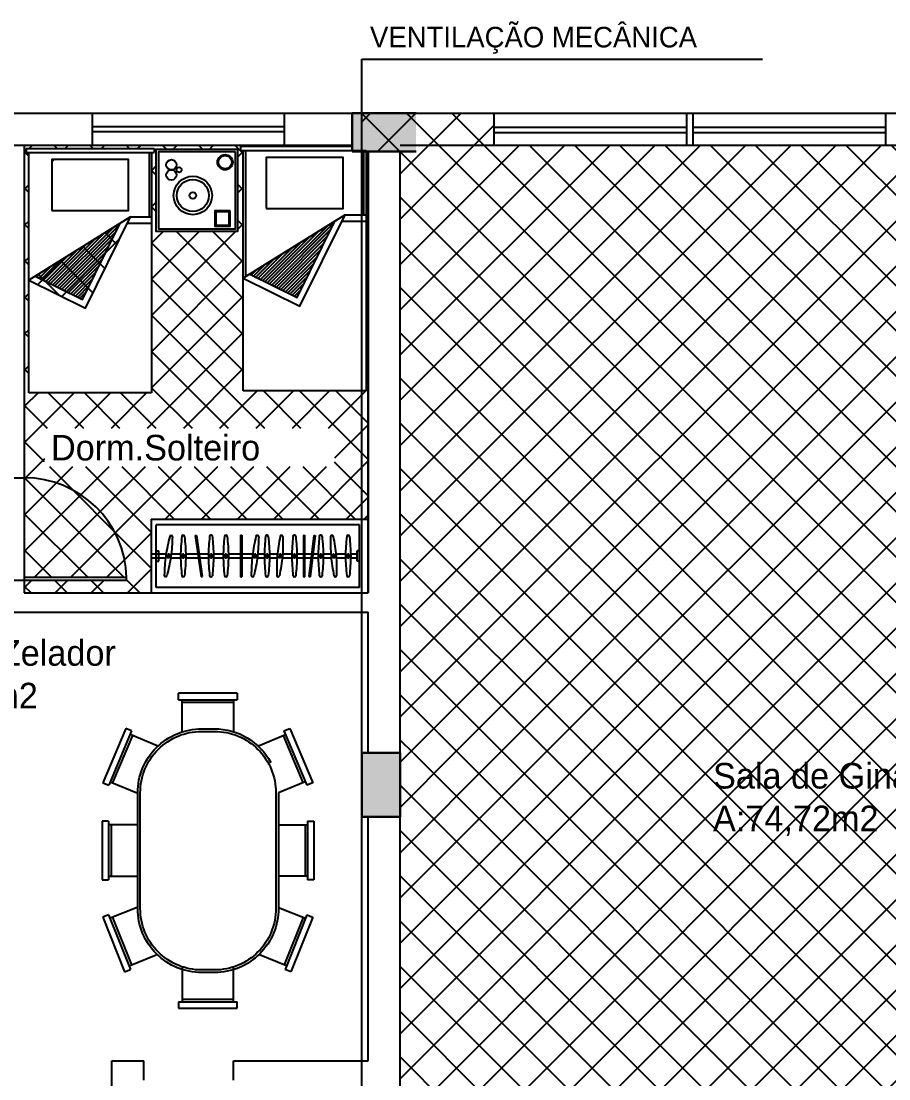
# Model space of a CAD drawing. Header units: millimetres. Extents: x 935 to 1399, y 512 to 900.
# Drawn here: x 1097.35 to 1104.13, y 855.33 to 863.59 of the extents above; entities that cross this region are included whole.
import ezdxf

# ---------------------------------------------------------------- set-up
doc = ezdxf.new("R2010")
doc.units = ezdxf.units.MM
doc.linetypes.add('ACAD_ISO02W100', pattern=[15, 12, -3])
for name, color, linetype in [('MOBIL', 7, 'Continuous'), ('MOBILIARIO', 4, 'Continuous'), ('MOBÍLIA', 1, 'Continuous'), ('projeçao', 7, 'ACAD_ISO02W100')]:
    doc.layers.add(name, color=color, linetype=linetype)
pattern_1 = [(45, (1566.02895, 455.18879), (-0.1767767, 0.1767767), []), (135, (1566.02895, 455.18879), (-0.1767767, -0.1767767), [])]

msp = doc.modelspace()

# ---------------------------------------------------------------- hatches: boundary and pattern name
for points in [[(1100.43786, 862.57187), (1100.43786, 862.87187), (1099.93786, 862.87187), (1099.93786, 862.57187)], [(1099.93786, 862.57187), (1099.93786, 862.87187), (1100.43786, 862.87187), (1100.43786, 862.57187)], [(1100.01286, 857.37187), (1100.31286, 857.37187), (1100.31286, 857.87187), (1100.01286, 857.87187)], [(1100.01286, 857.87187), (1100.31286, 857.87187), (1100.31286, 857.37187), (1100.01286, 857.37187)]]:
    msp.add_hatch(color=256).paths.add_polyline_path(points)
at = {"layer": 'MOBIL'}
h = msp.add_hatch(dxfattribs=at)
h.set_pattern_fill('NET', color=254, scale=2, angle=45, style=0)
h.set_pattern_definition(pattern_1)
h.paths.add_polyline_path([(1107.93786, 862.57187), (1107.68786, 862.57187), (1107.48786, 862.57187), (1107.48786, 862.62187), (1101.04735, 862.62187), (1101.04735, 862.87187), (1100.01286, 862.87187), (1100.01286, 862.58026), (1100.04697, 862.58026), (1100.04697, 862.57187), (1100.31286, 862.57187), (1100.31286, 857.87187), (1107.93786, 857.87187)])
h = msp.add_hatch(dxfattribs=at)
h.set_pattern_fill('NET', color=254, scale=2, angle=45, style=0)
h.set_pattern_definition(pattern_1)
h.paths.add_polyline_path([(1107.93786, 857.87187), (1100.31286, 857.87187), (1100.31286, 853.82187, -0.4069426), (1101.11628, 853.0382), (1101.11628, 853.01187), (1100.31286, 853.01187), (1100.31286, 852.87187), (1100.56286, 852.87187), (1100.56286, 852.82187), (1101.31286, 852.82187), (1101.31286, 852.87187), (1101.81286, 852.87187), (1101.81286, 852.82187), (1105.08786, 852.82187), (1105.08786, 855.32316), (1106.22536, 855.32316), (1106.95036, 855.32316), (1107.93786, 855.32316)])
h.paths.add_polyline_path([(1102.7077, 857.84405), (1105.77436, 857.84405), (1105.77436, 857.17738), (1102.7077, 857.17738)], flags=24)
at = {"layer": 'MOBILIARIO'}
h = msp.add_hatch(dxfattribs=at)
h.set_pattern_fill('ANSI31', scale=0.15, angle=720, style=0)
h.set_pattern_definition([(45, (1090.31315, 834.06604), (-0.013258252, 0.013258252), [])])
h.paths.add_polyline_path([(1098.12527, 862.01083), (1097.46058, 861.59771), (1097.83101, 861.41482)])
h = msp.add_hatch(dxfattribs=at)
h.set_pattern_fill('ANSI31', scale=0.15, angle=720, style=0)
h.set_pattern_definition([(45, (1091.989545, 834.08157), (-0.013258252, 0.013258252), [])])
h.paths.add_polyline_path([(1099.80166, 862.02636), (1099.13697, 861.61324), (1099.5074, 861.43035)])

# ---------------------------------------------------------------- linework, layer by layer
at = {"color": 254}
for p, q in [((1100.01286, 854.07187), (1100.01286, 863.29362)), ((1100.01286, 863.29362), (1103.14469, 863.29362)), ((1097.43969, 862.62187), (1097.41316, 862.59534)), ((1097.63237, 862.59534), (1097.60584, 862.62187)), ((1097.72253, 862.62187), (1097.69601, 862.59534)), ((1097.91521, 862.59534), (1097.88869, 862.62187)), ((1098.00537, 862.62187), (1097.97885, 862.59534)), ((1098.19805, 862.59534), (1098.17153, 862.62187)), ((1098.28822, 862.62187), (1098.26169, 862.59534)), ((1098.48854, 862.58769), (1098.45437, 862.62187)), ((1098.57106, 862.62187), (1098.53688, 862.58769)), ((1098.77139, 862.58769), (1098.73721, 862.62187)), ((1098.8539, 862.62187), (1098.81973, 862.58769)), ((1099.08697, 862.55495), (1099.02006, 862.62187)), ((1099.13674, 862.62187), (1099.12704, 862.61217)), ((1097.39058, 862.57276), (1097.37536, 862.55753)), ((1097.41058, 862.53429), (1097.37536, 862.56951)), ((1097.61016, 862.50949), (1097.59058, 862.48992)), ((1099.08697, 862.5721), (1099.04501, 862.53013)), ((1098.40501, 862.45582), (1098.37058, 862.42139)), ((1098.40501, 862.38839), (1098.37058, 862.42282)), ((1100.06286, 862.4276), (1100.04697, 862.44348)), ((1100.06286, 862.41661), (1100.04697, 862.40072)), ((1097.41058, 862.30992), (1097.37536, 862.27469)), ((1097.41058, 862.25145), (1097.37536, 862.28667)), ((1099.08697, 862.27211), (1099.04501, 862.31407)), ((1099.08697, 862.28925), (1099.04501, 862.24729)), ((1098.40501, 862.17297), (1098.37058, 862.13854)), ((1100.06286, 862.14475), (1100.04697, 862.16064)), ((1098.40501, 862.10554), (1098.37058, 862.13997)), ((1098.97701, 862.09923), (1098.97654, 862.09969)), ((1100.06286, 862.13376), (1100.04697, 862.11788)), ((1097.41058, 862.02707), (1097.37536, 861.99185)), ((1097.41058, 861.9686), (1097.37536, 862.00383)), ((1098.19288, 862.03483), (1098.18177, 862.04594)), ((1099.08697, 861.98926), (1099.04501, 862.03123)), ((1099.08697, 862.00641), (1099.04501, 861.96445)), ((1098.09939, 861.84548), (1098.00734, 861.93753)), ((1099.02825, 861.94769), (1098.37058, 861.29002)), ((1098.74541, 861.94769), (1098.37058, 861.57286)), ((1098.46257, 861.94769), (1098.37058, 861.8557)), ((1099.08697, 861.42358), (1098.56286, 861.94769)), ((1099.08697, 861.70642), (1098.8457, 861.94769)), ((1098.12073, 861.88869), (1097.67039, 861.43836)), ((1098.0059, 861.65612), (1097.83291, 861.82912)), ((1099.08697, 861.14074), (1098.37058, 861.85713)), ((1100.06286, 861.86191), (1100.04697, 861.87779)), ((1100.06286, 861.85092), (1100.04697, 861.83504)), ((1097.41058, 861.74423), (1097.37536, 861.70901)), ((1097.41058, 861.68576), (1097.37536, 861.72098)), ((1097.68866, 861.73947), (1097.48104, 861.53185)), ((1097.91241, 861.46677), (1097.65847, 861.72071)), ((1099.08697, 861.72357), (1098.37058, 861.00717)), ((1097.64587, 861.45046), (1097.48404, 861.61229)), ((1100.06286, 861.57907), (1100.04697, 861.59495)), ((1099.08697, 860.85789), (1098.37058, 861.57429)), ((1100.06286, 861.56808), (1100.04697, 861.5522)), ((1097.41058, 861.46139), (1097.37536, 861.42616)), ((1097.41058, 861.40292), (1097.37536, 861.43814)), ((1099.08697, 861.44072), (1098.37058, 860.72433)), ((1099.2547, 860.40732), (1098.37058, 861.29145)), ((1100.06286, 861.29623), (1100.04697, 861.31211)), ((1100.06286, 861.28524), (1100.04697, 861.26935)), ((1097.41058, 861.17854), (1097.37536, 861.14332)), ((1097.41058, 861.12007), (1097.37536, 861.1553)), ((1099.08697, 861.15788), (1098.33641, 860.40732)), ((1098.97186, 860.40732), (1098.37058, 861.0086)), ((1100.06286, 861.01338), (1100.04697, 861.02926)), ((1100.06286, 861.00239), (1100.04697, 860.98651)), ((1097.41058, 860.8957), (1097.37536, 860.86048)), ((1097.41058, 860.83723), (1097.37536, 860.87246)), ((1099.08697, 860.87504), (1098.61925, 860.40732)), ((1097.7659, 860.68534), (1097.37536, 860.29479)), ((1097.48306, 860.68534), (1097.37536, 860.57764)), ((1097.84049, 860.40732), (1097.56247, 860.68534)), ((1098.04875, 860.68534), (1097.77072, 860.40732)), ((1098.12333, 860.40732), (1097.84531, 860.68534)), ((1098.33159, 860.68534), (1098.05357, 860.40732)), ((1098.40618, 860.40732), (1098.12815, 860.68534)), ((1098.68902, 860.40732), (1098.37058, 860.72576)), ((1099.19565, 860.70087), (1098.9021, 860.40732)), ((1099.47849, 860.70087), (1099.18494, 860.40732)), ((1099.53755, 860.40732), (1099.24399, 860.70087)), ((1099.76133, 860.70087), (1099.46778, 860.40732)), ((1100.06286, 860.16485), (1099.52684, 860.70087)), ((1100.04418, 860.70087), (1099.75062, 860.40732)), ((1100.06286, 860.4477), (1099.80968, 860.70087)), ((1100.06286, 860.73054), (1100.04697, 860.74642)), ((1100.06286, 860.71955), (1100.04697, 860.70367)), ((1097.55765, 860.40732), (1097.37536, 860.58961)), ((1100.06286, 860.43671), (1099.801, 860.17485)), ((1097.53433, 860.14779), (1097.37536, 860.30677)), ((1097.53433, 860.17093), (1097.38546, 860.02205)), ((1097.75673, 859.9254), (1097.57481, 860.10732)), ((1097.75357, 860.10732), (1097.62758, 859.98133)), ((1098.03641, 860.10732), (1097.81778, 859.88869)), ((1098.36721, 859.59775), (1097.85765, 860.10732)), ((1098.31925, 860.10732), (1097.96968, 859.75775)), ((1098.6021, 860.10732), (1098.08552, 859.59074)), ((1098.54823, 859.69958), (1098.14049, 860.10732)), ((1098.83107, 859.69958), (1098.42333, 860.10732)), ((1098.88494, 860.10732), (1098.4772, 859.69958)), ((1099.11391, 859.69958), (1098.70618, 860.10732)), ((1099.16778, 860.10732), (1098.76005, 859.69958)), ((1099.39675, 859.69958), (1098.98902, 860.10732)), ((1099.45062, 860.10732), (1099.04289, 859.69958)), ((1099.6796, 859.69958), (1099.27186, 860.10732)), ((1099.73347, 860.10732), (1099.32573, 859.69958)), ((1099.96244, 859.69958), (1099.5547, 860.10732)), ((1100.06286, 860.15387), (1099.60857, 859.69958)), ((1100.06286, 859.88201), (1099.801, 860.14387)), ((1097.37717, 860.02211), (1097.37536, 860.02393)), ((1097.38546, 860.02205), (1097.37536, 860.01195)), ((1097.37536, 860.0209), (1097.37536, 859.22187)), ((1098.15742, 859.24187), (1097.37717, 860.02211)), ((1097.62758, 859.98133), (1097.37536, 859.72911)), ((1097.81778, 859.88869), (1097.37536, 859.44626)), ((1098.07889, 859.60324), (1097.75673, 859.9254)), ((1100.06286, 859.87102), (1099.89142, 859.69958)), ((1097.87457, 859.24187), (1097.37536, 859.74108)), ((1097.96968, 859.75775), (1097.4538, 859.24187)), ((1098.36721, 859.31491), (1098.07889, 859.60324)), ((1098.08552, 859.59074), (1097.73664, 859.24187)), ((1098.36721, 859.5896), (1098.15945, 859.38183)), ((1097.59173, 859.24187), (1097.37536, 859.45824)), ((1098.15945, 859.38183), (1098.01949, 859.24187)), ((1098.36721, 859.30675), (1098.18233, 859.12187)), ((1097.4338, 859.22187), (1097.37536, 859.16342)), ((1097.71173, 859.12187), (1097.61173, 859.22187)), ((1097.71664, 859.22187), (1097.61664, 859.12187)), ((1097.99457, 859.12187), (1097.89457, 859.22187)), ((1097.99949, 859.22187), (1097.89949, 859.12187)), ((1098.27742, 859.12187), (1098.17536, 859.22393)), ((1097.42889, 859.12187), (1097.37536, 859.1754))]:
    msp.add_line(p, q, dxfattribs=at)
at = {"color": 6}
for p, q in [((1092.18786, 862.87187), (1108.18786, 862.87187)), ((1097.90906, 862.62187), (1097.90906, 862.87187)), ((1099.40906, 862.62187), (1099.40906, 862.87187)), ((1099.40906, 862.62187), (1099.40906, 862.87187)), ((1101.04735, 862.62187), (1101.04735, 862.87187)), ((1102.55225, 862.62187), (1102.55225, 862.87187)), ((1102.60225, 862.62187), (1102.60225, 862.87187)), ((1102.60225, 862.62187), (1102.60225, 862.87187)), ((1104.10715, 862.62187), (1104.10715, 862.87187)), ((1092.88786, 862.62187), (1099.93786, 862.62187)), ((1097.37536, 862.62187), (1097.37536, 860.02187)), ((1097.37536, 862.62187), (1099.94277, 862.62187)), ((1097.37536, 862.62187), (1097.37536, 860.0209)), ((1097.37536, 862.62187), (1099.93786, 862.62187)), ((1100.31286, 862.62187), (1107.93786, 862.62187)), ((1100.31286, 862.62187), (1107.93786, 862.62187)), ((1100.06286, 859.12187), (1100.06286, 862.57187)), ((1100.06286, 862.57187), (1100.06286, 859.12187)), ((1100.06286, 859.12187), (1100.06286, 862.57187)), ((1100.06286, 859.12187), (1100.06286, 862.57187)), ((1100.31286, 853.82187), (1100.31286, 862.57187)), ((1097.22536, 860.02187), (1097.37536, 860.02187)), ((1097.22536, 860.0209), (1097.37536, 860.0209)), ((1097.22536, 859.22187), (1097.37536, 859.22187)), ((1097.37536, 859.24187), (1097.37536, 859.12187)), ((1097.37536, 859.12187), (1100.06286, 859.12187)), ((1097.22536, 858.97187), (1100.06286, 858.97187)), ((1100.06286, 857.87187), (1100.06286, 858.97187)), ((1100.06286, 857.87187), (1100.06286, 858.97187)), ((1100.06286, 857.87187), (1100.06286, 858.97187)), ((1100.06286, 855.46625), (1100.06286, 857.37187)), ((1100.06286, 855.46625), (1100.06286, 857.37187)), ((1100.06286, 855.46625), (1100.06286, 857.37187)), ((1098.06053, 854.02187), (1098.06053, 855.46625)), ((1098.06053, 855.46625), (1098.31053, 855.46625)), ((1098.31053, 855.31625), (1098.31053, 855.46625)), ((1099.01053, 855.31625), (1099.01053, 855.46625)), ((1099.01053, 855.46625), (1100.06286, 855.46625))]:
    msp.add_line(p, q, dxfattribs=at)
for p, q in [((1099.93786, 862.57187), (1099.93786, 862.87187)), ((1099.93786, 862.87187), (1100.43786, 862.87187)), ((1100.43786, 862.87187), (1099.93786, 862.87187)), ((1099.93786, 862.87187), (1099.93786, 862.57187)), ((1097.39058, 862.59534), (1097.39058, 862.56473)), ((1098.39058, 862.59534), (1098.39058, 862.56473)), ((1099.06697, 862.58026), (1099.06697, 862.61217)), ((1099.06697, 862.61217), (1099.93786, 862.61217)), ((1100.43786, 862.57187), (1099.93786, 862.57187)), ((1099.93786, 862.57187), (1100.43786, 862.57187)), ((1098.36721, 859.69958), (1100.06286, 859.69958)), ((1100.06286, 859.12187), (1100.06286, 859.69958)), ((1098.36721, 859.12187), (1100.06286, 859.12187)), ((1100.01286, 857.87187), (1100.31286, 857.87187)), ((1100.01286, 857.37187), (1100.01286, 857.87187)), ((1100.31286, 857.87187), (1100.01286, 857.87187)), ((1100.31286, 857.87187), (1100.01286, 857.87187)), ((1100.01286, 857.87187), (1100.01286, 857.37187)), ((1100.31286, 857.87187), (1100.31286, 857.37187)), ((1100.31286, 857.37187), (1100.31286, 857.87187)), ((1100.31286, 857.37187), (1100.01286, 857.37187)), ((1100.31286, 857.37187), (1100.01286, 857.37187)), ((1100.01286, 857.37187), (1100.31286, 857.37187))]:
    msp.add_line(p, q)
at = {"color": 3}
for p, q in [((1097.90906, 862.76687), (1099.40906, 862.76687)), ((1101.04735, 862.76084), (1102.55225, 862.76084)), ((1102.60225, 862.76084), (1104.10715, 862.76084)), ((1097.90906, 862.72687), (1099.40906, 862.72687)), ((1101.04735, 862.72084), (1102.55225, 862.72084)), ((1102.60225, 862.72084), (1104.10715, 862.72084)), ((1099.3126, 862.61217), (1099.3029, 862.62187)), ((1099.41959, 862.62187), (1099.40989, 862.61217)), ((1098.51879, 862.42818), (1098.51762, 862.427)), ((1097.59348, 862.20997), (1097.59058, 862.20707)), ((1100.06286, 859.7296), (1100.03284, 859.69958))]:
    msp.add_line(p, q, dxfattribs=at)
at = {"color": 7}
msp.add_line((1098.36721, 859.69958), (1098.36721, 859.12187), dxfattribs=at)
at = {"color": 1}
for p, q in [((1098.17536, 859.24187), (1097.37536, 859.24187)), ((1097.37536, 859.24187), (1097.37536, 859.22187)), ((1097.37536, 859.22187), (1098.17536, 859.22187)), ((1098.17536, 859.22187), (1098.17536, 859.24187))]:
    msp.add_line(p, q, dxfattribs=at)
msp.add_arc((1097.37536, 859.22187), 0.80025, 1.432096, 90, dxfattribs=at)
at = {"layer": 'MOBILIARIO', "color": 7}
for p, q in [((1097.39058, 862.59534), (1098.39058, 862.59534)), ((1099.06697, 862.58026), (1100.04697, 862.58026)), ((1099.08697, 860.70087), (1099.08697, 862.58026)), ((1100.02697, 862.58026), (1100.02697, 862.07636)), ((1100.04697, 862.58026), (1100.04697, 860.70087)), ((1097.39058, 862.56473), (1098.39058, 862.56473)), ((1097.41058, 860.68534), (1097.41058, 862.56473)), ((1098.35058, 862.56473), (1098.35058, 862.06083)), ((1098.37058, 862.56473), (1098.37058, 860.68534)), ((1098.20571, 862.06083), (1097.41058, 861.56663)), ((1098.18103, 862.01083), (1098.37058, 862.01083)), ((1098.20571, 862.06083), (1098.37058, 862.06083)), ((1099.88211, 862.07636), (1099.08697, 861.58217)), ((1099.85742, 862.02636), (1100.04697, 862.02636)), ((1099.88211, 862.07636), (1100.04697, 862.07636)), ((1098.37058, 860.68534), (1097.41058, 860.68534)), ((1100.04697, 860.70087), (1099.08697, 860.70087)), ((1099.99629, 859.65515), (1098.40629, 859.65515)), ((1098.40629, 859.16515), (1098.40629, 859.65515)), ((1099.99629, 859.16515), (1099.99629, 859.65515)), ((1098.52481, 859.57106), (1098.52306, 859.57131)), ((1098.61824, 859.57265), (1098.61648, 859.57265)), ((1098.71146, 859.57037), (1098.72137, 859.57176)), ((1098.71146, 859.57037), (1098.75669, 859.24853)), ((1098.72137, 859.57176), (1098.7666, 859.24992)), ((1098.83542, 859.57265), (1098.83366, 859.57265)), ((1098.95147, 859.57265), (1098.94971, 859.57265)), ((1099.06625, 859.57265), (1099.06625, 859.24765)), ((1099.06625, 859.57265), (1099.07625, 859.57265)), ((1099.07625, 859.57265), (1099.07625, 859.24765)), ((1099.19891, 859.57143), (1099.19716, 859.57165)), ((1099.27283, 859.57265), (1099.27107, 859.57265)), ((1099.38742, 859.57203), (1099.38567, 859.57218)), ((1099.48707, 859.57265), (1099.48531, 859.57265)), ((1099.55638, 859.57265), (1099.55638, 859.24765)), ((1099.55638, 859.57265), (1099.56638, 859.57265)), ((1099.56638, 859.57265), (1099.56638, 859.24765)), ((1099.63879, 859.57204), (1099.59918, 859.24947)), ((1099.64871, 859.57082), (1099.6091, 859.24825)), ((1099.63879, 859.57204), (1099.64871, 859.57082)), ((1099.69294, 859.57265), (1099.69118, 859.57265)), ((1099.77921, 859.57203), (1099.77745, 859.57187)), ((1099.90718, 859.57265), (1099.90542, 859.57265)), ((1098.40629, 859.45015), (1098.42629, 859.45015)), ((1098.42629, 859.37015), (1098.42629, 859.45015)), ((1099.97629, 859.37015), (1099.97629, 859.45015)), ((1099.99629, 859.45015), (1099.97629, 859.45015)), ((1098.4833, 859.42515), (1098.36721, 859.42515)), ((1098.47918, 859.39515), (1098.36721, 859.39515)), ((1098.40629, 859.37015), (1098.42629, 859.37015)), ((1098.49933, 859.4257), (1098.49515, 859.39599)), ((1098.50505, 859.3946), (1098.49515, 859.39599)), ((1098.50923, 859.4243), (1098.49933, 859.4257)), ((1098.50923, 859.4243), (1098.50505, 859.3946)), ((1098.59748, 859.39515), (1098.5193, 859.39515)), ((1098.59748, 859.42515), (1098.52343, 859.42515)), ((1098.62324, 859.42515), (1098.61324, 859.42515)), ((1098.61324, 859.42515), (1098.61324, 859.39515)), ((1098.62324, 859.39515), (1098.61324, 859.39515)), ((1098.62324, 859.42515), (1098.62324, 859.39515)), ((1098.73187, 859.42515), (1098.63723, 859.42515)), ((1098.73609, 859.39515), (1098.63723, 859.39515)), ((1098.81467, 859.42515), (1098.74197, 859.42515)), ((1098.81467, 859.39515), (1098.74619, 859.39515)), ((1098.83042, 859.42515), (1098.83042, 859.39515)), ((1098.84042, 859.42515), (1098.83042, 859.42515)), ((1098.84042, 859.39515), (1098.83042, 859.39515)), ((1098.84042, 859.42515), (1098.84042, 859.39515)), ((1098.93072, 859.42515), (1098.85442, 859.42515)), ((1098.93072, 859.39515), (1098.85442, 859.39515)), ((1098.95647, 859.42515), (1098.94647, 859.42515)), ((1098.94647, 859.42515), (1098.94647, 859.39515)), ((1098.95647, 859.39515), (1098.94647, 859.39515)), ((1098.95647, 859.42515), (1098.95647, 859.39515)), ((1099.06625, 859.42515), (1098.97047, 859.42515)), ((1099.06625, 859.39515), (1098.97047, 859.39515)), ((1099.16, 859.42515), (1099.07625, 859.42515)), ((1099.1564, 859.39515), (1099.07625, 859.39515)), ((1099.17597, 859.42564), (1099.17231, 859.39587)), ((1099.18224, 859.39465), (1099.17231, 859.39587)), ((1099.18589, 859.42442), (1099.17597, 859.42564)), ((1099.18589, 859.42442), (1099.18224, 859.39465)), ((1099.25208, 859.39515), (1099.19643, 859.39515)), ((1099.25208, 859.42515), (1099.20004, 859.42515)), ((1099.27783, 859.42515), (1099.26783, 859.42515)), ((1099.26783, 859.42515), (1099.26783, 859.39515)), ((1099.27783, 859.39515), (1099.26783, 859.39515)), ((1099.27783, 859.42515), (1099.27783, 859.39515)), ((1099.35371, 859.42515), (1099.29183, 859.42515)), ((1099.35114, 859.39515), (1099.29183, 859.39515)), ((1099.36958, 859.42552), (1099.36697, 859.39564)), ((1099.37693, 859.39477), (1099.36697, 859.39564)), ((1099.37955, 859.42465), (1099.36958, 859.42552)), ((1099.37955, 859.42465), (1099.37693, 859.39477)), ((1099.46632, 859.39515), (1099.39104, 859.39515)), ((1099.46632, 859.42515), (1099.39361, 859.42515)), ((1099.48207, 859.42515), (1099.48207, 859.39515)), ((1099.49207, 859.42515), (1099.48207, 859.42515)), ((1099.49207, 859.39515), (1099.48207, 859.39515)), ((1099.49207, 859.42515), (1099.49207, 859.39515)), ((1099.55638, 859.42515), (1099.50607, 859.42515)), ((1099.55638, 859.39515), (1099.50607, 859.39515)), ((1099.62075, 859.42515), (1099.56638, 859.42515)), ((1099.61707, 859.39515), (1099.56638, 859.39515)), ((1099.67219, 859.39515), (1099.62714, 859.39515)), ((1099.67219, 859.42515), (1099.63082, 859.42515)), ((1099.69794, 859.42515), (1099.68794, 859.42515)), ((1099.68794, 859.42515), (1099.68794, 859.39515)), ((1099.69794, 859.39515), (1099.68794, 859.39515)), ((1099.69794, 859.42515), (1099.69794, 859.39515)), ((1099.77125, 859.42515), (1099.71194, 859.42515)), ((1099.77382, 859.39515), (1099.71194, 859.39515)), ((1099.79704, 859.42552), (1099.78708, 859.42465)), ((1099.78708, 859.42465), (1099.78969, 859.39477)), ((1099.79966, 859.39564), (1099.78969, 859.39477)), ((1099.79704, 859.42552), (1099.79966, 859.39564)), ((1099.88643, 859.42515), (1099.81115, 859.42515)), ((1099.88643, 859.39515), (1099.81372, 859.39515)), ((1099.90218, 859.42515), (1099.90218, 859.39515)), ((1099.91218, 859.42515), (1099.90218, 859.42515)), ((1099.91218, 859.39515), (1099.90218, 859.39515)), ((1099.91218, 859.42515), (1099.91218, 859.39515)), ((1099.97629, 859.42515), (1099.92618, 859.42515)), ((1099.97629, 859.39515), (1099.92618, 859.39515)), ((1099.99629, 859.37015), (1099.97629, 859.37015)), ((1098.47957, 859.24923), (1098.47783, 859.24947)), ((1098.61824, 859.24765), (1098.61648, 859.24765)), ((1098.75669, 859.24853), (1098.7666, 859.24992)), ((1098.83542, 859.24765), (1098.83366, 859.24765)), ((1098.95147, 859.24765), (1098.94971, 859.24765)), ((1099.06625, 859.24765), (1099.07625, 859.24765)), ((1099.1593, 859.24886), (1099.15755, 859.24907)), ((1099.27283, 859.24765), (1099.27107, 859.24765)), ((1099.35909, 859.24826), (1099.35734, 859.24842)), ((1099.48707, 859.24765), (1099.48531, 859.24765)), ((1099.55638, 859.24765), (1099.56638, 859.24765)), ((1099.59918, 859.24947), (1099.6091, 859.24825)), ((1099.69294, 859.24765), (1099.69118, 859.24765)), ((1099.80753, 859.24826), (1099.80578, 859.24811)), ((1099.90718, 859.24765), (1099.90542, 859.24765)), ((1099.99629, 859.16515), (1098.40629, 859.16515))]:
    msp.add_line(p, q, dxfattribs=at)
for points in [[(1099.04501, 862.58769), (1098.40501, 862.58769), (1098.40501, 861.94769), (1099.04501, 861.94769)], [(1097.59058, 862.10949), (1098.19058, 862.10949), (1098.19058, 862.50949), (1097.59058, 862.50949)], [(1099.02501, 862.56769), (1098.42501, 862.56769), (1098.42501, 861.96769), (1099.02501, 861.96769)], [(1099.26697, 862.12502), (1099.86697, 862.12502), (1099.86697, 862.52502), (1099.26697, 862.52502)], [(1098.97701, 862.09969), (1098.87301, 862.09969), (1098.87301, 861.99569), (1098.97701, 861.99569)]]:
    msp.add_lwpolyline(points, close=True, dxfattribs=at)
for points in [[(1099.10697, 861.5946), (1099.10697, 862.58026)], [(1098.98501, 862.10769), (1098.86501, 862.10769), (1098.86501, 861.98769), (1098.98501, 861.98769), (1098.98501, 862.10769)], [(1097.41058, 861.56663), (1097.8537, 861.34785), (1098.20571, 862.06083)], [(1097.46058, 861.59771), (1097.83101, 861.41482), (1098.12527, 862.01083)], [(1099.08697, 861.58217), (1099.5301, 861.36338), (1099.88211, 862.07636)], [(1099.13697, 861.61324), (1099.5074, 861.43035), (1099.80166, 862.02636)]]:
    msp.add_lwpolyline(points, dxfattribs=at)
for centre, radius in [((1098.52501, 862.46769), 0.04), ((1098.94501, 862.48769), 0.06), ((1098.94501, 862.48769), 0.052), ((1098.52501, 862.38769), 0.04), ((1098.58501, 862.42769), 0.02), ((1098.69268, 862.22769), 0.15), ((1098.69268, 862.22769), 0.125), ((1098.69268, 862.22769), 0.025)]:
    msp.add_circle(centre, radius, dxfattribs=at)
for centre, start, end in [((1098.52167, 859.56141), 82, 166.742491), ((1098.52341, 859.56116), 357.257509, 82), ((1098.61648, 859.56265), 90, 174.742491), ((1098.61824, 859.56265), 5.257509, 90), ((1098.83366, 859.56265), 90, 174.742491), ((1098.83542, 859.56265), 5.257509, 90), ((1098.94971, 859.56265), 90, 174.742491), ((1098.95147, 859.56265), 5.257509, 90), ((1099.19594, 859.56172), 83, 167.742491), ((1099.19769, 859.56151), 358.257509, 83), ((1099.27107, 859.56265), 90, 174.742491), ((1099.27283, 859.56265), 5.257509, 90), ((1099.3848, 859.56222), 85, 169.742491), ((1099.38655, 859.56207), 0.257509, 85), ((1099.48531, 859.56265), 90, 174.742491), ((1099.48707, 859.56265), 5.257509, 90), ((1099.69118, 859.56265), 90, 174.742491), ((1099.69294, 859.56265), 5.257509, 90), ((1099.77832, 859.56191), 95, 179.742491), ((1099.78008, 859.56207), 10.257509, 95), ((1099.90542, 859.56265), 90, 174.742491), ((1099.90718, 859.56265), 5.257509, 90), ((1098.47922, 859.25937), 177.257509, 262), ((1098.48097, 859.25913), 262, 346.742491), ((1098.61648, 859.25765), 185.257509, 270), ((1098.61824, 859.25765), 270, 354.742491), ((1098.83366, 859.25765), 185.257509, 270), ((1098.83542, 859.25765), 270, 354.742491), ((1098.94971, 859.25765), 185.257509, 270), ((1098.95147, 859.25765), 270, 354.742491), ((1099.15877, 859.259), 178.257509, 263), ((1099.16052, 859.25878), 263, 347.742491), ((1099.27107, 859.25765), 185.257509, 270), ((1099.27283, 859.25765), 270, 354.742491), ((1099.35821, 859.25838), 180.257509, 265), ((1099.35997, 859.25823), 265, 349.742491), ((1099.48531, 859.25765), 185.257509, 270), ((1099.48707, 859.25765), 270, 354.742491), ((1099.69118, 859.25765), 185.257509, 270), ((1099.69294, 859.25765), 270, 354.742491), ((1099.80491, 859.25807), 190.257509, 275), ((1099.80666, 859.25823), 275, 359.742491), ((1099.90542, 859.25765), 185.257509, 270), ((1099.90718, 859.25765), 270, 354.742491)]:
    msp.add_arc(centre, 0.01, start, end, dxfattribs=at)
for points in [[(1098.51194, 859.5637), (1098.50016, 859.51371), (1098.4771, 859.41367), (1098.47169, 859.31115), (1098.46923, 859.25985)], [(1098.5334, 859.56068), (1098.53094, 859.50939), (1098.52554, 859.40686), (1098.50248, 859.30682), (1098.4907, 859.25684)], [(1098.60652, 859.56356), (1098.60181, 859.51242), (1098.5929, 859.41015), (1098.60181, 859.30787), (1098.60652, 859.25673)], [(1098.62819, 859.56356), (1098.6329, 859.51242), (1098.64181, 859.41015), (1098.6329, 859.30787), (1098.62819, 859.25673)], [(1098.82371, 859.56356), (1098.819, 859.51242), (1098.81009, 859.41015), (1098.819, 859.30787), (1098.82371, 859.25673)], [(1098.84538, 859.56356), (1098.85009, 859.51242), (1098.859, 859.41015), (1098.85009, 859.30787), (1098.84538, 859.25673)], [(1098.93975, 859.56356), (1098.93505, 859.51242), (1098.92614, 859.41015), (1098.93505, 859.30787), (1098.93975, 859.25673)], [(1098.96143, 859.56356), (1098.96614, 859.51242), (1098.97505, 859.41015), (1098.96614, 859.30787), (1098.96143, 859.25673)], [(1099.18617, 859.56385), (1099.17527, 859.51366), (1099.15395, 859.41323), (1099.15034, 859.31063), (1099.14878, 859.2593)], [(1099.20768, 859.5612), (1099.20612, 859.50987), (1099.2025, 859.40727), (1099.18119, 859.30684), (1099.17029, 859.25666)], [(1099.26111, 859.56356), (1099.25641, 859.51242), (1099.2475, 859.41015), (1099.25641, 859.30787), (1099.26111, 859.25673)], [(1099.28279, 859.56356), (1099.2875, 859.51242), (1099.29641, 859.41015), (1099.2875, 859.30787), (1099.28279, 859.25673)], [(1099.37496, 859.564), (1099.36581, 859.51347), (1099.34802, 859.41235), (1099.34798, 859.30969), (1099.34821, 859.25833)], [(1099.39655, 859.56211), (1099.39678, 859.51076), (1099.39674, 859.40809), (1099.37895, 859.30698), (1099.36981, 859.25645)], [(1099.47535, 859.56356), (1099.47065, 859.51242), (1099.46174, 859.41015), (1099.47065, 859.30787), (1099.47535, 859.25673)], [(1099.49703, 859.56356), (1099.50174, 859.51242), (1099.51065, 859.41015), (1099.50174, 859.30787), (1099.49703, 859.25673)], [(1099.68123, 859.56356), (1099.67652, 859.51242), (1099.66761, 859.41015), (1099.67652, 859.30787), (1099.68123, 859.25673)], [(1099.7029, 859.56356), (1099.70761, 859.51242), (1099.71652, 859.41015), (1099.70761, 859.30787), (1099.7029, 859.25673)], [(1099.76832, 859.56196), (1099.76809, 859.5106), (1099.76813, 859.40794), (1099.78592, 859.30683), (1099.79507, 859.25629)], [(1099.78992, 859.56385), (1099.79906, 859.51331), (1099.81686, 859.4122), (1099.81689, 859.30954), (1099.81666, 859.25818)], [(1099.89547, 859.56356), (1099.89076, 859.51242), (1099.88185, 859.41015), (1099.89076, 859.30787), (1099.89547, 859.25673)], [(1099.91714, 859.56356), (1099.92185, 859.51242), (1099.93076, 859.41015), (1099.92185, 859.30787), (1099.91714, 859.25673)]]:
    msp.add_open_spline(points, degree=3, dxfattribs=at)
at = {"layer": 'MOBÍLIA'}
for p, q in [((1098.57978, 858.28818), (1098.57978, 858.33818)), ((1098.57978, 858.28818), (1099.03978, 858.28818)), ((1098.60978, 858.03689), (1098.60978, 858.28818)), ((1099.00978, 858.28818), (1099.00978, 858.03835)), ((1099.03978, 858.33818), (1099.03978, 858.28818)), ((1098.60978, 858.26818), (1099.00978, 858.26818)), ((1098.16879, 858.06338), (1097.99008, 857.63952)), ((1098.21486, 858.04396), (1098.03615, 857.62009)), ((1098.21486, 858.04396), (1098.16879, 858.06338)), ((1099.40471, 858.04396), (1099.45078, 858.06338)), ((1099.40471, 858.04396), (1099.58342, 857.62009)), ((1099.45078, 858.06338), (1099.62949, 857.63952)), ((1098.22163, 858.00854), (1098.06623, 857.63996)), ((1098.41286, 857.92792), (1098.20321, 858.01631)), ((1099.20671, 857.92792), (1099.41636, 858.01631)), ((1099.39793, 858.00854), (1099.55333, 857.63996)), ((1097.99008, 857.63952), (1098.03615, 857.62009)), ((1098.04781, 857.64773), (1098.26211, 857.55738)), ((1099.57176, 857.64773), (1099.36211, 857.55934)), ((1099.62949, 857.63952), (1099.58342, 857.62009)), ((1098.03458, 857.33967), (1097.98458, 857.33967)), ((1097.98458, 857.33967), (1097.98458, 856.87967)), ((1098.03458, 857.33967), (1098.03458, 856.87967)), ((1098.26211, 857.30967), (1098.03458, 857.30967)), ((1098.05458, 857.30967), (1098.05458, 856.90967)), ((1099.36211, 857.30967), (1099.58964, 857.30967)), ((1099.56964, 857.30967), (1099.56964, 856.90967)), ((1099.58964, 857.33967), (1099.63964, 857.33967)), ((1099.58964, 857.33967), (1099.58964, 856.87967)), ((1099.63964, 857.33967), (1099.63964, 856.87967)), ((1097.98458, 856.87967), (1098.03458, 856.87967)), ((1098.03458, 856.90967), (1098.26211, 856.90967)), ((1099.58964, 856.90967), (1099.36211, 856.90967)), ((1099.63964, 856.87967), (1099.58964, 856.87967)), ((1098.25746, 856.66478), (1098.04627, 856.58013)), ((1099.36211, 856.66478), (1099.5733, 856.58013)), ((1098.03511, 856.60798), (1097.9887, 856.58937)), ((1097.9887, 856.58937), (1098.15984, 856.1624)), ((1098.03511, 856.60798), (1098.20625, 856.181)), ((1098.06483, 856.58757), (1098.21365, 856.21629)), ((1099.55474, 856.58757), (1099.40591, 856.21629)), ((1099.58446, 856.60798), (1099.41332, 856.181)), ((1099.63087, 856.58937), (1099.45973, 856.1624)), ((1099.58446, 856.60798), (1099.63087, 856.58937)), ((1098.19509, 856.20885), (1098.40628, 856.2935)), ((1099.42448, 856.20885), (1099.21329, 856.2935)), ((1098.15984, 856.1624), (1098.20625, 856.181)), ((1098.60978, 856.20121), (1098.60978, 855.92888)), ((1099.00978, 855.92888), (1099.00978, 856.19969)), ((1099.45973, 856.1624), (1099.41332, 856.181)), ((1098.57978, 855.92888), (1099.03978, 855.92888)), ((1098.57978, 855.92888), (1098.57978, 855.87888)), ((1098.60978, 855.94888), (1099.00978, 855.94888)), ((1099.03978, 855.87888), (1099.03978, 855.92888)), ((1098.57978, 855.87888), (1099.03978, 855.87888))]:
    msp.add_line(p, q, dxfattribs=at)
msp.add_lwpolyline([(1099.36211, 857.56065), (1099.36211, 856.6564, -0.4142136), (1098.86211, 856.1564), (1098.76211, 856.1564, -0.4142136), (1098.26211, 856.6564), (1098.26211, 857.56065, -0.4142136), (1098.76211, 858.06065), (1098.86211, 858.06065, -0.2755288), (1099.30201, 857.79833, -0.2755288)], format="xyb", dxfattribs=at)
msp.add_lwpolyline([(1099.34211, 856.6564, -0.4142136), (1098.86211, 856.1764), (1098.76211, 856.1764, -0.4142136), (1098.28211, 856.6564), (1098.28211, 857.56065, -0.4142136), (1098.76211, 858.04065), (1098.86211, 858.04065, -0.4142136), (1099.34211, 857.56065)], format="xyb", close=True, dxfattribs=at)
at = {"layer": 'projeçao', "color": 1, "linetype": 'Continuous'}
msp.add_line((1099.03978, 858.33818), (1098.57978, 858.33818), dxfattribs=at)

# ---------------------------------------------------------------- texts
at = {"attachment_point": 1}
for s, insert, char_height, width in [('VENTILAÇÃO MECÂNICA', (1100.07744, 863.54529), 0.1606944, 3.0909), ('Dorm.Solteiro', (1097.58433, 860.35732), 0.2, 3.8469), ('Apto do Zelador\\PA:70,40m2', (1096.18815, 858.75363), 0.2, 3.8469), ('Sala de Ginástica\\PA:74,72m2', (1102.7577, 857.79405), 0.2, 3.8469)]:
    msp.add_mtext(s, dxfattribs=dict(at, insert=insert, char_height=char_height, width=width))

doc.saveas('drawing.dxf')
